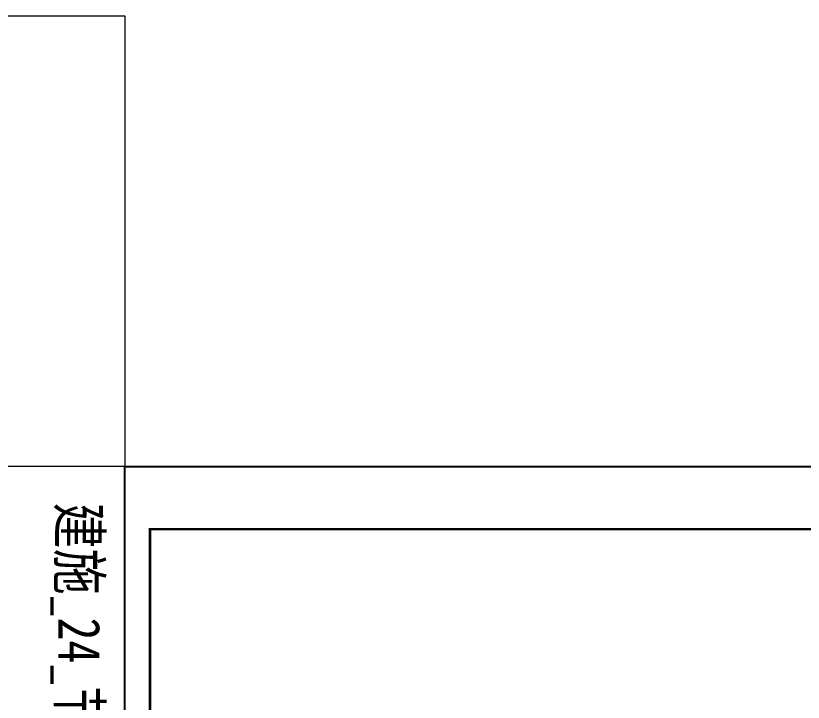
# Model space of a CAD drawing. Extents: x -1712635 to -854203, y -534641 to -21985.
# Drawn here: x -1008017 to -1000157, y -145236 to -138382 of the extents above; entities that cross this region are included whole.
import ezdxf

# ---------------------------------------------------------------- set-up
doc = ezdxf.new("R2010")
doc.units = 0
doc.header["$LTSCALE"] = 1000
doc.layers.get('0').update_dxf_attribs({"linetype": 'CONTINUOUS'})
doc.layers.add('yichutu', color=7, linetype='CONTINUOUS')
doc.layers.add('导图字', color=7, linetype='CONTINUOUS')
doc.layers.add('图框', color=9, linetype='CONTINUOUS', lineweight=18)
doc.styles.add('黑体', font='simhei.ttf')

# ---------------------------------------------------------------- blocks, each defined once
blk = doc.blocks.new('GFDDDDRG')
at = {"layer": '图框'}
blk.add_lwpolyline([(923310, -107437), (923310, -159999), (893610, -159999), (893610, -107437)], close=True, dxfattribs=at)
blk.add_lwpolyline([(923310, -107437), (923310, -159999), (893610, -159999), (893610, -107437)], close=True, dxfattribs=at)
at = {"layer": '图框', "const_width": 50}
blk.add_lwpolyline([(894110, -159499), (922810, -159499), (922810, -108687), (894110, -108687)], close=True, dxfattribs=at)
blk = doc.blocks.new('yct-1051-594-26275-14850-25-1002.0')
at = {"layer": 'yichutu', "color": 7}
blk.add_lwpolyline([(0, 0), (0, 14850), (26275, 14850), (26275, 0)], close=True, dxfattribs=at)

msp = doc.modelspace()

# ---------------------------------------------------------------- linework, layer by layer
at = {"layer": '图框', "color": 2}
msp.add_lwpolyline([(-1006926.51, -142882.49), (-1014676.51, -142882.49), (-1014676.51, -138382.49), (-1006926.51, -138382.49)], close=True, dxfattribs=at)

# ---------------------------------------------------------------- block references
at = {"xscale": 0.5, "yscale": 0.5, "zscale": 0.5}
msp.add_blockref('GFDDDDRG', (-1453731.4, -89164.01), dxfattribs=at)
at = {"layer": 'yichutu', "rotation": 270}
msp.add_blockref('yct-1051-594-26275-14850-25-1002.0', (-1006926.51, -142882.49), dxfattribs=at)

# ---------------------------------------------------------------- texts
at = {"layer": '导图字', "color": 1, "style": '黑体', "width": 0.8}
msp.add_text('建施_24_节点大样（二）_A1', height=420.5907, rotation=270, dxfattribs=at).set_placement((-1007592.37, -143243.28))

doc.saveas('drawing.dxf')
